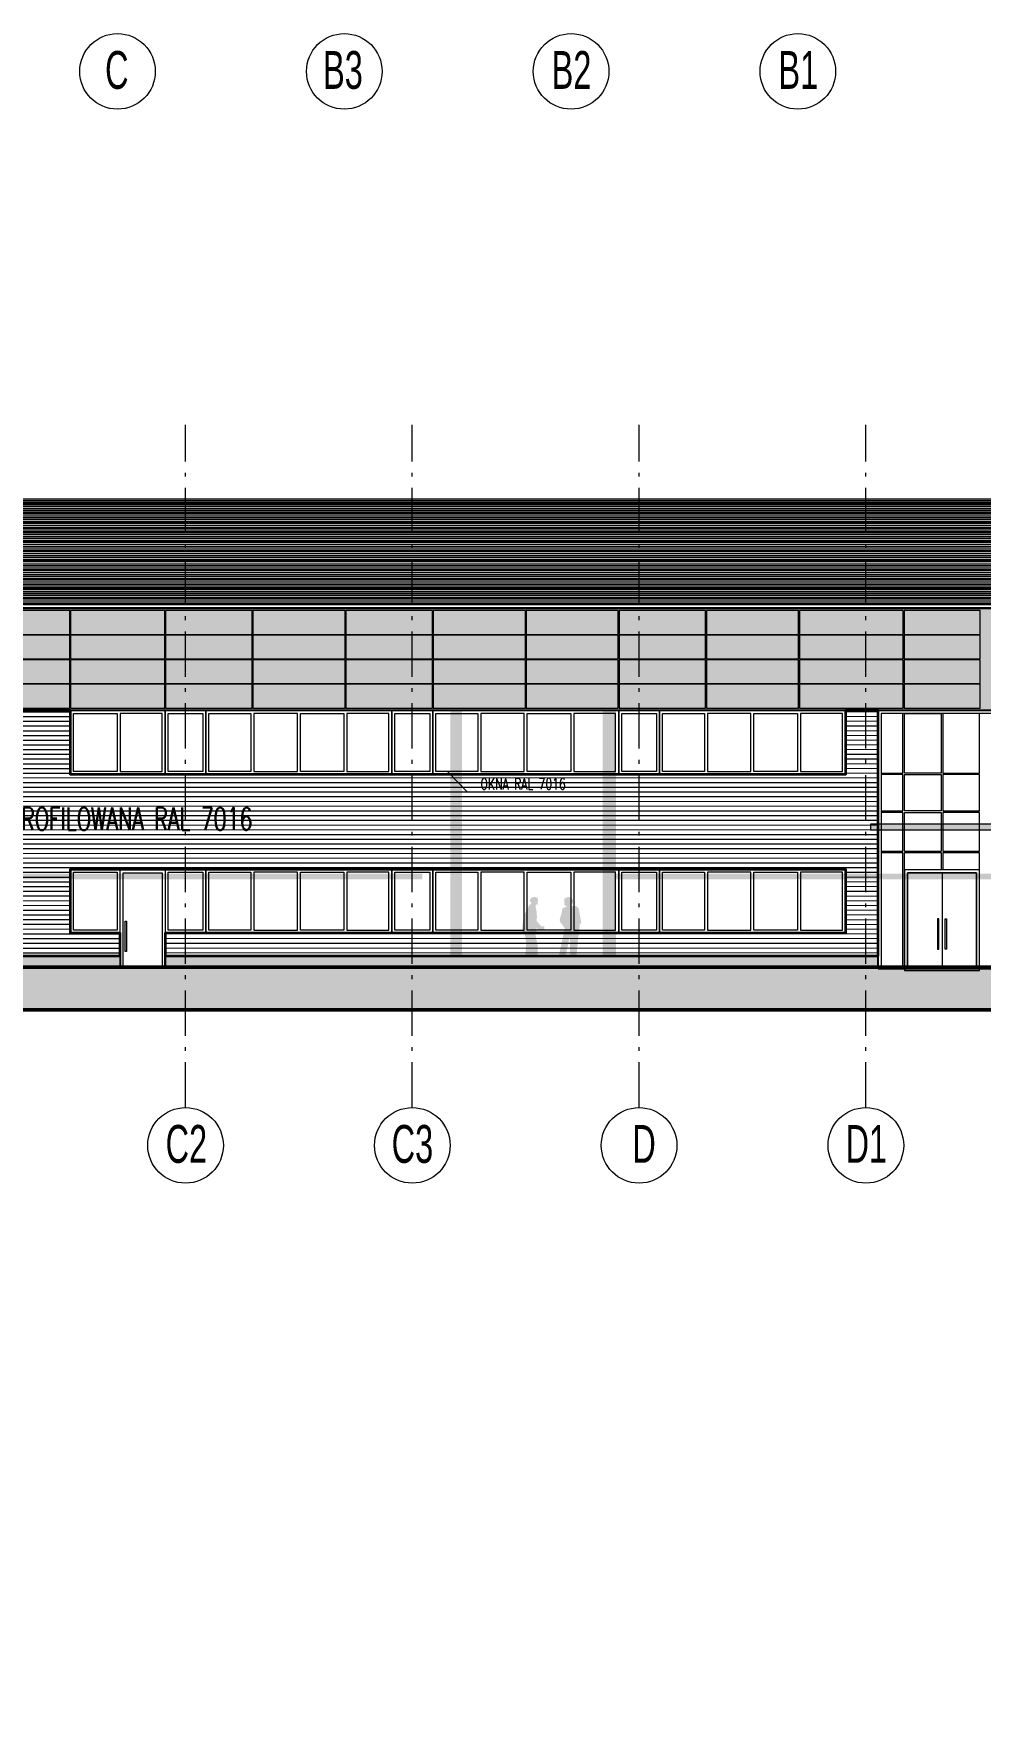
# Model space of a CAD drawing. Extents: x 6529560 to 6558080, y 5579316 to 5588131.
# Drawn here: x 6543986.77 to 6544011.82, y 5579500.99 to 5579545.44 of the extents above; entities that cross this region are included whole.
import ezdxf

# ---------------------------------------------------------------- set-up
doc = ezdxf.new("R2010")
doc.units = 0
doc.header["$MEASUREMENT"] = 0
doc.linetypes.add('ACAD_ISO10W100', pattern=[18, 12, -3, 0, -3])
doc.linetypes.add('GR_SOLID', pattern=[0])
doc.layers.get('0').update_dxf_attribs({"color": 2, "linetype": 'CONTINUOUS', "lineweight": 5})
doc.layers.add('ARCH_BLACHA_7016', color=251, linetype='CONTINUOUS', lineweight=0, true_color=0x545454)
for name, color, linetype, lineweight in [('arch_drzwi i okna', 4, 'CONTINUOUS', 15), ('arch_linie widokowe', 4, 'CONTINUOUS', 13), ('arch_osie', 181, 'CONTINUOUS', 5), ('arch_powierzchnia', 6, 'CONTINUOUS', 35), ('arch_sciany murowane wewnetrzne', 20, 'CONTINUOUS', 25), ('arch_sciany_ocieplenie', 253, 'CONTINUOUS', 15), ('GESCHOSS_N8', 4, 'GR_SOLID', 18), ('GRAU_N0', 9, 'GR_SOLID', 13), ('RASTER_1_N9', 7, 'GR_SOLID', 18), ('STRICHART_0_N4', 4, 'GR_SOLID', 50), ('TEXT_N2', 7, 'GR_SOLID', 25)]:
    doc.layers.add(name, color=color, linetype=linetype, lineweight=lineweight)
doc.layers.add('arch_osie opisy', color=1, linetype='CONTINUOUS')
doc.styles.add('GR_STANDARD', font='simplex.shx')
doc.styles.get("Standard").update_dxf_attribs({"font": 'arial.ttf', "width": 0.75})
pattern_1 = [(0, (-20.08269, 0), (0, 0.125), [])]

# ---------------------------------------------------------------- blocks, each defined once
blk = doc.blocks.new('1')
at = {"layer": 'arch_linie widokowe', "color": 7, "linetype": 'Continuous'}
for p, q in [((359864, -185503), (469264, -185503)), ((438044, -188203), (359864, -188203))]:
    blk.add_line(p, q, dxfattribs=at)
for points in [[(417504, -185563), (415784, -185563), (415784, -186193), (417504, -186193)], [(420015, -185563), (417524, -185563), (417524, -186193), (420015, -186193)], [(422325, -185563), (420035, -185563), (420035, -186193), (422325, -186193)], [(424785, -185563), (422345, -185563), (422345, -186193), (424785, -186193)], [(427095, -185563), (424805, -185563), (424805, -186193), (427095, -186193)], [(429555, -185563), (427115, -185563), (427115, -186193), (429555, -186193)], [(432014, -185563), (429575, -185563), (429575, -186193), (432014, -186193)], [(434324, -185563), (432034, -185563), (432034, -186193), (434324, -186193)], [(436784, -185563), (434345, -185563), (434345, -186193), (436784, -186193)], [(439554, -185563), (436804, -185563), (436804, -186193), (439554, -186193)], [(441584, -185563), (439574, -185563), (439574, -186193), (441584, -186193)], [(417504, -186213), (415784, -186213), (415784, -186843), (417504, -186843)], [(420015, -186213), (417524, -186213), (417524, -186843), (420015, -186843)], [(422325, -186213), (420035, -186213), (420035, -186843), (422325, -186843)], [(424785, -186213), (422345, -186213), (422345, -186843), (424785, -186843)], [(427095, -186213), (424805, -186213), (424805, -186843), (427095, -186843)], [(429555, -186213), (427115, -186213), (427115, -186843), (429555, -186843)], [(432014, -186213), (429575, -186213), (429575, -186843), (432014, -186843)], [(434324, -186213), (432034, -186213), (432034, -186843), (434324, -186843)], [(436784, -186213), (434345, -186213), (434345, -186843), (436784, -186843)], [(439554, -186213), (436804, -186213), (436804, -186843), (439554, -186843)], [(441584, -186213), (439574, -186213), (439574, -186843), (441584, -186843)], [(417504, -186863), (415784, -186863), (415784, -187493), (417504, -187493)], [(420015, -186863), (417524, -186863), (417524, -187493), (420015, -187493)], [(422325, -186863), (420035, -186863), (420035, -187493), (422325, -187493)], [(424785, -186863), (422345, -186863), (422345, -187493), (424785, -187493)], [(427095, -186863), (424805, -186863), (424805, -187493), (427095, -187493)], [(429555, -186863), (427115, -186863), (427115, -187493), (429555, -187493)], [(432014, -186863), (429575, -186863), (429575, -187493), (432014, -187493)], [(434324, -186863), (432034, -186863), (432034, -187493), (434324, -187493)], [(436784, -186863), (434345, -186863), (434345, -187493), (436784, -187493)], [(439554, -186863), (436804, -186863), (436804, -187493), (439554, -187493)], [(441584, -186863), (439574, -186863), (439574, -187493), (441584, -187493)], [(417504, -187513), (415784, -187513), (415784, -188143), (417504, -188143)], [(420015, -187513), (417524, -187513), (417524, -188143), (420015, -188143)], [(422325, -187513), (420035, -187513), (420035, -188143), (422325, -188143)], [(424785, -187513), (422345, -187513), (422345, -188143), (424785, -188143)], [(427095, -187513), (424805, -187513), (424805, -188143), (427095, -188143)], [(429555, -187513), (427115, -187513), (427115, -188143), (429555, -188143)], [(432014, -187513), (429575, -187513), (429575, -188143), (432014, -188143)], [(434324, -187513), (432034, -187513), (432034, -188143), (434324, -188143)], [(436784, -187513), (434345, -187513), (434345, -188143), (436784, -188143)], [(439554, -187513), (436804, -187513), (436804, -188143), (439554, -188143)], [(441584, -187513), (439574, -187513), (439574, -188143), (441584, -188143)]]:
    blk.add_lwpolyline(points, close=True, dxfattribs=at)

msp = doc.modelspace()

# ---------------------------------------------------------------- hatches: boundary and pattern name
at = {"layer": 'ARCH_BLACHA_7016'}
h = msp.add_hatch(dxfattribs=at)
h.set_pattern_fill('LINE', color=256)
h.set_pattern_definition(pattern_1)
h.paths.add_polyline_path([(6543930.3262, 5579533.0354), (6544039.2462, 5579533.0354), (6544039.2462, 5579530.2355), (6543930.3262, 5579530.2355)])
h = msp.add_hatch(dxfattribs=at)
h.set_pattern_fill('LINE', color=256)
h.set_pattern_definition(pattern_1)
h.paths.add_polyline_path([(6543930.3262, 5579527.0355), (6543930.3262, 5579525.8355), (6543961.3263, 5579525.8355), (6543961.3263, 5579527.5368), (6543954.2462, 5579527.5354), (6543954.2462, 5579527.0355)])
h.paths.add_polyline_path([(6543964.9763, 5579527.5355), (6543961.3263, 5579527.5355), (6543961.3263, 5579523.3355), (6543984.2462, 5579523.3355), (6543984.2462, 5579521.6355), (6543964.9763, 5579521.6355), (6543964.9763, 5579523.3355), (6543963.3163, 5579523.3355), (6543963.3163, 5579521.0354), (6543989.0562, 5579521.0354), (6543989.0562, 5579521.6355), (6543987.7462, 5579521.6355), (6543987.7462, 5579523.3355), (6544008.2462, 5579523.3355), (6544008.2462, 5579521.6355), (6543990.2462, 5579521.6355), (6543990.2462, 5579521.0354), (6544009.1103, 5579521.0354), (6544009.1103, 5579527.5366), (6544008.2462, 5579527.5355), (6544008.2462, 5579525.8355), (6543987.7462, 5579525.8355), (6543987.7462, 5579527.5355), (6543984.2462, 5579527.5355), (6543984.2462, 5579527.0355), (6543964.9763, 5579527.0355)])
at = {"layer": 'arch_drzwi i okna', "true_color": 0x8f1a95}
h = msp.add_hatch(color=214, dxfattribs=at)
h.dxf.hatch_style = 1
h.paths.add_polyline_path([(6544008.9103, 5579524.5254), (6544008.9103, 5579524.3754), (6544012.4962, 5579524.3754), (6544012.4962, 5579520.7354), (6544012.6462, 5579520.7354), (6544012.6462, 5579524.5254)])
at = {"layer": 'arch_sciany_ocieplenie'}
h = msp.add_hatch(color=256, dxfattribs=at)
h.dxf.hatch_style = 1
h.paths.add_polyline_path([(6543930.3262, 5579533.1354), (6544039.2462, 5579533.1354), (6544039.2462, 5579533.0354), (6543930.3262, 5579533.0354)])
at = {"layer": 'GESCHOSS_N8', "true_color": 0xc4c4c4}
h = msp.add_hatch(color=9, dxfattribs=at)
h.dxf.hatch_style = 1
h.paths.add_polyline_path([(6544038.2462, 5579520.8355), (6544039.4862, 5579520.8355), (6544039.4862, 5579530.2355), (6543930.0862, 5579530.2355), (6543930.0862, 5579527.5355), (6544008.2462, 5579527.5317), (6544008.2462, 5579527.5367), (6544009.1103, 5579527.5367), (6544009.1103, 5579527.5311), (6544012.4962, 5579527.5305), (6544012.4962, 5579527.5353), (6544013.3562, 5579527.5353), (6544013.3562, 5579527.5294), (6544038.2462, 5579527.5355)])
at = {"layer": 'GESCHOSS_N8'}
h = msp.add_hatch(color=253, dxfattribs=at)
h.dxf.hatch_style = 1
h.paths.add_polyline_path([(6543963.3712, 5579521.0354), (6543989.0562, 5579521.0354), (6543989.0562, 5579520.7354), (6543963.3712, 5579520.7354)])
h.paths.add_polyline_path([(6543990.2462, 5579520.736), (6544009.1103, 5579520.7354), (6544009.1103, 5579521.0354), (6543990.2462, 5579521.036)])
h.paths.add_polyline_path([(6544012.4962, 5579521.0354), (6544038.2462, 5579521.0354), (6544038.2462, 5579520.7354), (6544012.4962, 5579520.7354)])
at = {"layer": 'GRAU_N0', "lineweight": 15, "transparency": 33554567}
h = msp.add_hatch(dxfattribs=at)
h.set_pattern_fill('ANSI31', color=256, scale=0.4, angle=135, style=0)
h.set_pattern_definition([(180, (92.953915, 198.38545), (0, -0.05), [])])
h.paths.add_polyline_path([(6543919.135, 5579533.091), (6544028.055, 5579533.091), (6544028.055, 5579530.291), (6543919.135, 5579530.291)])
at = {"layer": 'GRAU_N0', "ltscale": 0.001}
for points in [[(6544001.825, 5579530.191), (6544002.1728, 5579529.6822), (6544002.1728, 5579520.791), (6544001.825, 5579520.791)], [(6544001.4309, 5579529.691), (6543997.795, 5579529.691), (6543997.795, 5579520.791), (6543998.1019, 5579520.791), (6543998.102, 5579529.3909), (6544001.4309, 5579529.3909)], [(6543976.5953, 5579526.571), (6543976.5953, 5579528.251), (6543997.055, 5579528.251), (6543997.055, 5579528.101), (6543976.7453, 5579528.101), (6543976.7453, 5579526.571)], [(6544001.825, 5579528.251), (6544001.825, 5579528.101), (6544027.975, 5579528.101), (6544027.975, 5579528.251)], [(6543976.595, 5579521.531), (6543976.595, 5579523.211), (6543997.055, 5579523.211), (6543997.055, 5579523.061), (6543976.745, 5579523.061), (6543976.745, 5579521.531)], [(6544001.825, 5579523.211), (6544001.825, 5579523.061), (6544027.975, 5579523.061), (6544027.975, 5579523.211)]]:
    msp.add_hatch(color=168, dxfattribs=at).paths.add_polyline_path(points)
h = msp.add_hatch(color=18, dxfattribs=at)
edge = h.paths.add_edge_path()
edge.add_line((6544000.0343, 5579521.6505), (6544000.0751, 5579521.6505))
edge.add_line((6544000.0751, 5579521.6505), (6544000.0649, 5579521.7677))
edge.add_line((6544000.0649, 5579521.7677), (6544000.172, 5579521.7321))
edge.add_line((6544000.172, 5579521.7321), (6544000.2791, 5579521.7372))
edge.add_line((6544000.2791, 5579521.7372), (6544000.2791, 5579521.8187))
edge.add_line((6544000.2791, 5579521.8187), (6544000.1975, 5579521.8187))
edge.add_line((6544000.1975, 5579521.8187), (6544000.0751, 5579521.9615))
edge.add_arc((6543999.0595, 5579522.0762), 1.022, 353.55575, 363.30726)
edge.add_arc((6543999.0595, 5579522.0762), 1.022, 3.30726, 15.47829)
edge.add_line((6544000.0445, 5579522.3489), (6544000.0598, 5579522.3999))
edge.add_line((6544000.0598, 5579522.3999), (6544000.1006, 5579522.3948))
edge.add_line((6544000.1006, 5579522.3948), (6544000.1108, 5579522.5528))
edge.add_arc((6544000.0142, 5579522.4753), 0.1238, 38.78352, 138.12224)
edge.add_arc((6543999.9767, 5579522.5055), 0.0758, 136.18927, 238.68345)
edge.add_line((6543999.9373, 5579522.4407), (6543999.9169, 5579522.3948))
edge.add_line((6543999.9169, 5579522.3948), (6543999.8914, 5579522.3999))
edge.add_line((6543999.8914, 5579522.3999), (6543999.7333, 5579522.0991))
edge.add_line((6543999.7333, 5579522.0991), (6543999.6823, 5579521.676))
edge.add_line((6543999.6823, 5579521.676), (6543999.7588, 5579521.6454))
edge.add_line((6543999.7588, 5579521.6454), (6543999.7996, 5579521.3854))
edge.add_line((6543999.7996, 5579521.3854), (6543999.7588, 5579520.8297))
edge.add_line((6543999.7588, 5579520.8297), (6543999.9781, 5579520.8093))
edge.add_line((6543999.9781, 5579520.8093), (6543999.9934, 5579520.8399))
edge.add_line((6543999.9934, 5579520.8399), (6543999.9986, 5579520.8093))
edge.add_line((6543999.9986, 5579520.8093), (6544000.2026, 5579520.7991))
edge.add_line((6544000.2026, 5579520.7991), (6544000.2077, 5579520.8348))
edge.add_line((6544000.2077, 5579520.8348), (6544000.1006, 5579520.9011))
edge.add_line((6544000.1006, 5579520.9011), (6544000.1057, 5579521.2936))
edge.add_line((6544000.1057, 5579521.2936), (6544000.0343, 5579521.6505))
h = msp.add_hatch(color=18, dxfattribs=at)
edge = h.paths.add_edge_path()
edge.add_line((6544001.2156, 5579521.8693), (6544001.2541, 5579521.9125))
edge.add_line((6544001.2541, 5579521.9125), (6544001.1985, 5579522.249))
edge.add_arc((6544001.087, 5579522.2457), 0.1116, 1.68898, 110.87212)
edge.add_line((6544001.0473, 5579522.3499), (6544000.9992, 5579522.3548))
edge.add_line((6544000.9992, 5579522.3548), (6544000.9896, 5579522.4028))
edge.add_arc((6544000.9518, 5579522.4827), 0.0884, 295.312, 413.90649)
edge.add_arc((6544000.8896, 5579522.4404), 0.1612, 44.89281, 81.81339)
edge.add_line((6544000.9126, 5579522.5999), (6544000.8068, 5579522.5518))
edge.add_line((6544000.8068, 5579522.5518), (6544000.8098, 5579522.3795))
edge.add_line((6544000.8098, 5579522.3795), (6544000.8693, 5579522.3548))
edge.add_line((6544000.8693, 5579522.3548), (6544000.8693, 5579522.3427))
edge.add_line((6544000.8693, 5579522.3427), (6544000.7923, 5579522.3115))
edge.add_arc((6544000.8163, 5579522.2442), 0.0715, 109.62845, 199.64927)
edge.add_line((6544000.7491, 5579522.2202), (6544000.6913, 5579522.0231))
edge.add_arc((6544000.816, 5579521.9894), 0.1291, 164.89015, 228.13964)
edge.add_line((6544000.7298, 5579521.8933), (6544000.8178, 5579521.7675))
edge.add_line((6544000.8178, 5579521.7675), (6544000.6432, 5579520.9464))
edge.add_line((6544000.6432, 5579520.9464), (6544000.6577, 5579520.9464))
edge.add_arc((6544000.5738, 5579520.9526), 0.0841, 276.01974, 355.75683, ccw=False)
edge.add_arc((6544000.5932, 5579520.8137), 0.0563, 100.79108, 172.12493)
edge.add_line((6544000.5374, 5579520.8214), (6544000.7491, 5579520.8214))
edge.add_line((6544000.7491, 5579520.8214), (6544000.7875, 5579520.9271))
edge.add_line((6544000.7875, 5579520.9271), (6544000.8116, 5579520.9271))
edge.add_line((6544000.8116, 5579520.9271), (6544000.9607, 5579521.5616))
edge.add_line((6544000.9607, 5579521.5616), (6544000.9607, 5579520.9175))
edge.add_line((6544000.9607, 5579520.9175), (6544000.9751, 5579520.9175))
edge.add_line((6544000.9751, 5579520.9175), (6544000.9751, 5579520.8214))
edge.add_arc((6544001.0617, 5579520.9851), 0.1852, 242.12059, 297.87941)
edge.add_line((6544001.1483, 5579520.8214), (6544001.1146, 5579520.9127))
edge.add_line((6544001.1146, 5579520.9127), (6544001.2156, 5579521.8693))
at = {"layer": 'STRICHART_0_N4'}
msp.add_hatch(color=256, dxfattribs=at).paths.add_polyline_path([(6543924.8403, 5579520.7354), (6543963.3967, 5579520.7354), (6544003.5967, 5579520.7354), (6544046.0989, 5579520.7354), (6544046.0989, 5579519.6129), (6543924.8403, 5579519.6129)])

# ---------------------------------------------------------------- linework, layer by layer
at = {"layer": 'arch_drzwi i okna', "color": 7}
for points in [[(6543990.2462, 5579527.5355), (6543987.7462, 5579527.5355), (6543987.7462, 5579525.8355), (6543990.2462, 5579525.8355)], [(6543988.9762, 5579525.9155), (6543987.8262, 5579525.9155), (6543987.8262, 5579527.4555), (6543988.9762, 5579527.4555)], [(6543990.1662, 5579527.4555), (6543989.0562, 5579527.4555), (6543989.0562, 5579525.9155), (6543990.1662, 5579525.9155)], [(6543991.3262, 5579527.5355), (6543990.2462, 5579527.5355), (6543990.2462, 5579525.8355), (6543991.3262, 5579525.8355)], [(6543991.2462, 5579525.9156), (6543990.3262, 5579525.9156), (6543990.3262, 5579527.4555), (6543991.2462, 5579527.4555)], [(6543996.2462, 5579527.5355), (6543991.3262, 5579527.5355), (6543991.3262, 5579525.8355), (6543996.2462, 5579525.8355)], [(6543992.5162, 5579525.9155), (6543991.4062, 5579525.9155), (6543991.4062, 5579527.4555), (6543992.5162, 5579527.4555)], [(6543993.7462, 5579527.4555), (6543992.5962, 5579527.4555), (6543992.5962, 5579525.9155), (6543993.7462, 5579525.9155)], [(6543994.9762, 5579525.9155), (6543993.8262, 5579525.9155), (6543993.8262, 5579527.4555), (6543994.9762, 5579527.4555)], [(6543996.1662, 5579527.4555), (6543995.0562, 5579527.4555), (6543995.0562, 5579525.9155), (6543996.1662, 5579525.9155)], [(6543997.3262, 5579527.5355), (6543996.2462, 5579527.5355), (6543996.2462, 5579525.8355), (6543997.3262, 5579525.8355)], [(6543997.2462, 5579525.9156), (6543996.3262, 5579525.9156), (6543996.3262, 5579527.4555), (6543997.2462, 5579527.4555)], [(6544002.2462, 5579527.5355), (6543997.3262, 5579527.5355), (6543997.3262, 5579525.8355), (6544002.2462, 5579525.8355)], [(6543998.5162, 5579525.9155), (6543997.4062, 5579525.9155), (6543997.4062, 5579527.4555), (6543998.5162, 5579527.4555)], [(6543999.7462, 5579527.4555), (6543998.5962, 5579527.4555), (6543998.5962, 5579525.9155), (6543999.7462, 5579525.9155)], [(6544000.9762, 5579525.9155), (6543999.8262, 5579525.9155), (6543999.8262, 5579527.4555), (6544000.9762, 5579527.4555)], [(6544002.1662, 5579527.4555), (6544001.0562, 5579527.4555), (6544001.0562, 5579525.9155), (6544002.1662, 5579525.9155)], [(6544003.3262, 5579527.5355), (6544002.2462, 5579527.5355), (6544002.2462, 5579525.8355), (6544003.3262, 5579525.8355)], [(6544003.2462, 5579525.9156), (6544002.3262, 5579525.9156), (6544002.3262, 5579527.4555), (6544003.2462, 5579527.4555)], [(6544008.2462, 5579527.5355), (6544003.3262, 5579527.5355), (6544003.3262, 5579525.8355), (6544008.2462, 5579525.8355)], [(6544004.5162, 5579525.9155), (6544003.4062, 5579525.9155), (6544003.4062, 5579527.4555), (6544004.5162, 5579527.4555)], [(6544005.7462, 5579527.4555), (6544004.5962, 5579527.4555), (6544004.5962, 5579525.9155), (6544005.7462, 5579525.9155)], [(6544006.9762, 5579525.9155), (6544005.8262, 5579525.9155), (6544005.8262, 5579527.4555), (6544006.9762, 5579527.4555)], [(6544008.1662, 5579527.4555), (6544007.0562, 5579527.4555), (6544007.0562, 5579525.9155), (6544008.1662, 5579525.9155)], [(6544009.1103, 5579520.6954), (6544012.4962, 5579520.6954), (6544012.4962, 5579527.5355), (6544009.1103, 5579527.5355)], [(6544009.1903, 5579525.8738), (6544009.7663, 5579525.8738), (6544009.7662, 5579527.4555), (6544009.1903, 5579527.4555)], [(6544009.8062, 5579527.4555), (6544010.7812, 5579527.4555), (6544010.7813, 5579525.8738), (6544009.8063, 5579525.8738)], [(6544010.8213, 5579525.8738), (6544011.7963, 5579525.8738), (6544011.7962, 5579527.4555), (6544010.8212, 5579527.4555)], [(6544009.1903, 5579524.8754), (6544009.7662, 5579524.8754), (6544009.7663, 5579525.8338), (6544009.1903, 5579525.8338)], [(6544009.8063, 5579525.8338), (6544010.7813, 5579525.8338), (6544010.7812, 5579524.8754), (6544009.8062, 5579524.8754)], [(6544010.8212, 5579524.8754), (6544011.7962, 5579524.8754), (6544011.7963, 5579525.8338), (6544010.8213, 5579525.8338)], [(6543987.7462, 5579521.6355), (6543989.0562, 5579521.6355), (6543989.0562, 5579523.3355), (6543987.7462, 5579523.3355)], [(6543988.9762, 5579521.7155), (6543987.8262, 5579521.7155), (6543987.8262, 5579523.2555), (6543988.9762, 5579523.2555)], [(6543989.0562, 5579523.3355), (6543990.2462, 5579523.3355), (6543990.2462, 5579520.7354), (6543989.0562, 5579520.7354)], [(6543989.1362, 5579523.2355), (6543990.1662, 5579523.2355), (6543990.1662, 5579520.7354), (6543989.1362, 5579520.7354)], [(6543991.3262, 5579523.3355), (6543990.2462, 5579523.3355), (6543990.2462, 5579521.6355), (6543991.3262, 5579521.6355)], [(6543991.2462, 5579521.7156), (6543990.3262, 5579521.7156), (6543990.3262, 5579523.2555), (6543991.2462, 5579523.2555)], [(6543996.2462, 5579523.3355), (6543991.3262, 5579523.3355), (6543991.3262, 5579521.6355), (6543996.2462, 5579521.6355)], [(6543992.5162, 5579521.7155), (6543991.4062, 5579521.7155), (6543991.4062, 5579523.2555), (6543992.5162, 5579523.2555)], [(6543993.7462, 5579523.2555), (6543992.5962, 5579523.2555), (6543992.5962, 5579521.7155), (6543993.7462, 5579521.7155)], [(6543994.9762, 5579521.7155), (6543993.8262, 5579521.7155), (6543993.8262, 5579523.2555), (6543994.9762, 5579523.2555)], [(6543996.1662, 5579523.2555), (6543995.0562, 5579523.2555), (6543995.0562, 5579521.7155), (6543996.1662, 5579521.7155)], [(6543997.3262, 5579523.3355), (6543996.2462, 5579523.3355), (6543996.2462, 5579521.6355), (6543997.3262, 5579521.6355)], [(6543997.2462, 5579521.7156), (6543996.3262, 5579521.7156), (6543996.3262, 5579523.2555), (6543997.2462, 5579523.2555)], [(6544002.2462, 5579523.3355), (6543997.3262, 5579523.3355), (6543997.3262, 5579521.6355), (6544002.2462, 5579521.6355)], [(6543998.5162, 5579521.7155), (6543997.4062, 5579521.7155), (6543997.4062, 5579523.2555), (6543998.5162, 5579523.2555)], [(6543999.7462, 5579523.2555), (6543998.5962, 5579523.2555), (6543998.5962, 5579521.7155), (6543999.7462, 5579521.7155)], [(6544000.9762, 5579521.7155), (6543999.8262, 5579521.7155), (6543999.8262, 5579523.2555), (6544000.9762, 5579523.2555)], [(6544002.1662, 5579523.2555), (6544001.0562, 5579523.2555), (6544001.0562, 5579521.7155), (6544002.1662, 5579521.7155)], [(6544003.3262, 5579523.3355), (6544002.2462, 5579523.3355), (6544002.2462, 5579521.6355), (6544003.3262, 5579521.6355)], [(6544003.2462, 5579521.7156), (6544002.3262, 5579521.7156), (6544002.3262, 5579523.2555), (6544003.2462, 5579523.2555)], [(6544008.2462, 5579523.3355), (6544003.3262, 5579523.3355), (6544003.3262, 5579521.6355), (6544008.2462, 5579521.6355)], [(6544004.5162, 5579521.7155), (6544003.4062, 5579521.7155), (6544003.4062, 5579523.2555), (6544004.5162, 5579523.2555)], [(6544005.7462, 5579523.2555), (6544004.5962, 5579523.2555), (6544004.5962, 5579521.7155), (6544005.7462, 5579521.7155)], [(6544006.9762, 5579521.7155), (6544005.8262, 5579521.7155), (6544005.8262, 5579523.2555), (6544006.9762, 5579523.2555)], [(6544008.1662, 5579523.2555), (6544007.0562, 5579523.2555), (6544007.0562, 5579521.7155), (6544008.1662, 5579521.7155)], [(6544009.8062, 5579520.6554), (6544011.7962, 5579520.6554), (6544011.7962, 5579523.3155), (6544009.8062, 5579523.3155)], [(6544011.7162, 5579520.7354), (6544009.8862, 5579520.7354), (6544009.8862, 5579523.2355), (6544011.7162, 5579523.2355)], [(6544009.8862, 5579520.7354), (6544011.7162, 5579520.7354), (6544011.7162, 5579523.2355), (6544009.8862, 5579523.2355)]]:
    msp.add_lwpolyline(points, close=True, dxfattribs=at)
for points in [[(6544011.7962, 5579520.7354), (6544012.4162, 5579520.7354), (6544012.4162, 5579527.4555), (6544009.1903, 5579527.4555), (6544009.1903, 5579520.7354), (6544009.8062, 5579520.7354)], [(6544011.8362, 5579520.7754), (6544012.4162, 5579520.7754), (6544012.4162, 5579527.4555), (6544009.1903, 5579527.4555), (6544009.1903, 5579520.7754), (6544009.7662, 5579520.7754)], [(6544009.7662, 5579523.8104), (6544009.7662, 5579524.8354), (6544009.1903, 5579524.8354), (6544009.1903, 5579523.3755)], [(6544009.8062, 5579523.8104), (6544009.8062, 5579524.8354), (6544010.7812, 5579524.8354), (6544010.7812, 5579523.8104)], [(6544011.7962, 5579523.8104), (6544011.7962, 5579524.8354), (6544010.8212, 5579524.8354), (6544010.8212, 5579523.8104)], [(6544009.1903, 5579523.8104), (6544009.7662, 5579523.8104)], [(6544009.1903, 5579523.7704), (6544009.7662, 5579523.7704)], [(6544009.7662, 5579520.7754), (6544009.7662, 5579523.7704)], [(6544009.8062, 5579523.8104), (6544010.7812, 5579523.8104)], [(6544009.8062, 5579520.7754), (6544009.8062, 5579523.7704)], [(6544009.8062, 5579523.7704), (6544010.7812, 5579523.7704)], [(6544010.7812, 5579523.7704), (6544010.7812, 5579523.3155)], [(6544010.8212, 5579523.8104), (6544011.7962, 5579523.8104)], [(6544010.8212, 5579523.7704), (6544010.8212, 5579523.3155)], [(6544010.8212, 5579523.7704), (6544011.7962, 5579523.7704)], [(6544011.7962, 5579520.7754), (6544011.7962, 5579523.7704)], [(6544010.8012, 5579523.2355), (6544010.8012, 5579520.7354)], [(6543989.1907, 5579521.1536), (6543989.1907, 5579521.9536), (6543989.2207, 5579521.9536), (6543989.2207, 5579521.1522), (6543989.1907, 5579521.1522)], [(6544010.7141, 5579521.2196), (6544010.7141, 5579522.0196), (6544010.6841, 5579522.0196), (6544010.6841, 5579521.2182), (6544010.7141, 5579521.2182)], [(6544010.8884, 5579521.2196), (6544010.8884, 5579522.0196), (6544010.9184, 5579522.0196), (6544010.9184, 5579521.2182), (6544010.8884, 5579521.2182)], [(6544011.7962, 5579520.7354), (6544009.8062, 5579520.7354)], [(6544009.8862, 5579520.7754), (6544011.7162, 5579520.7754)]]:
    msp.add_lwpolyline(points, dxfattribs=at)
at = {"layer": 'arch_drzwi i okna', "color": 7, "elevation": 0}
msp.add_lwpolyline([(6544008.9103, 5579524.5254), (6544008.9103, 5579524.3754), (6544012.4962, 5579524.3754), (6544012.4962, 5579520.7354), (6544012.6462, 5579520.7354), (6544012.6462, 5579524.5254)], close=True, dxfattribs=at)
at = {"layer": 'arch_linie widokowe', "color": 7}
msp.add_lwpolyline([(6543930.3262, 5579533.1354), (6544039.2462, 5579533.1354), (6544039.2462, 5579533.0354), (6543930.3262, 5579533.0354)], close=True, dxfattribs=at)
msp.add_lwpolyline([(6544039.2462, 5579530.5354), (6544039.2462, 5579533.0354), (6543930.3262, 5579533.0354), (6543930.3262, 5579530.5354)], dxfattribs=at)
at = {"layer": 'arch_linie widokowe'}
msp.add_lwpolyline([(6543930.0862, 5579530.2355), (6543930.0862, 5579527.5355), (6544008.2462, 5579527.5357), (6544008.2464, 5579527.5353), (6544009.1105, 5579527.5353), (6544009.1103, 5579527.5355), (6544012.4962, 5579527.5366), (6544012.4962, 5579527.5368), (6544013.3562, 5579527.5368), (6544013.3562, 5579527.5368), (6544038.2462, 5579527.5355), (6544038.2462, 5579520.7354), (6544039.4862, 5579520.7354), (6544039.4862, 5579530.2355)], close=True, dxfattribs=at)
at = {"layer": 'arch_linie widokowe', "color": 7, "lineweight": 30}
msp.add_lwpolyline([(6544009.1103, 5579521.0355), (6544009.1103, 5579527.5366), (6544012.4962, 5579527.5355), (6544012.496, 5579521.0354)], dxfattribs=at)
at = {"layer": 'arch_osie', "linetype": 'ACAD_ISO10W100', "ltscale": 0.1, "extrusion": (-4.94832e-09, -8.0265e-10, 1), "elevation": 0}
for points in [[(6543990.7862, 5579517.0244), (6543990.7862, 5579535.0874)], [(6543996.7862, 5579517.0244), (6543996.7862, 5579535.0874)], [(6544002.7862, 5579517.0244), (6544002.7862, 5579535.0874)], [(6544008.7862, 5579517.0244), (6544008.7862, 5579535.0874)]]:
    msp.add_lwpolyline(points, dxfattribs=at)
at = {"layer": 'arch_osie'}
for centre in [(6543988.9863, 5579544.4444, 0), (6543994.9863, 5579544.4444, 0), (6544000.9863, 5579544.4444, 0), (6544006.9863, 5579544.4444, 0), (6543990.7862, 5579516.0244, 0), (6543996.7862, 5579516.0244, 0), (6544002.7862, 5579516.0244, 0), (6544008.7862, 5579516.0244, 0)]:
    msp.add_circle(centre, 1, dxfattribs=at)
at = {"layer": 'arch_powierzchnia'}
msp.add_lwpolyline([(6543963.3163, 5579521.0354), (6543989.0562, 5579521.0354), (6543989.0562, 5579521.6355), (6543987.7462, 5579521.6355), (6543987.7462, 5579523.3355), (6544008.2462, 5579523.3355), (6544008.2462, 5579521.6355), (6543990.2462, 5579521.6355), (6543990.2462, 5579521.0354), (6544009.1103, 5579521.0354), (6544009.1103, 5579527.5366), (6544008.2462, 5579527.5355), (6544008.2462, 5579527.5355), (6544008.2462, 5579525.8355), (6543987.7462, 5579525.8355), (6543987.7462, 5579527.5355), (6543984.2462, 5579527.5355)], dxfattribs=at)
at = {"layer": 'arch_sciany murowane wewnetrzne'}
for points in [[(6543930.3262, 5579533.0354), (6544039.2462, 5579533.0354), (6544039.2462, 5579530.2355), (6543930.3262, 5579530.2355)], [(6543987.7462, 5579525.8355), (6544008.2462, 5579525.8355), (6544008.2462, 5579527.5355), (6543987.7462, 5579527.5355)], [(6543987.7462, 5579521.6355), (6543989.0562, 5579521.6355), (6543989.0562, 5579520.7354), (6543990.2462, 5579520.7354), (6543990.2462, 5579521.6355), (6544008.2462, 5579521.6355), (6544008.2462, 5579523.3355), (6543987.7462, 5579523.3355)], [(6543963.3712, 5579521.0354), (6543989.0562, 5579521.0354), (6543989.0562, 5579520.7354), (6543963.3712, 5579520.7354)], [(6543990.2462, 5579520.736), (6544009.1103, 5579520.7354), (6544009.1103, 5579521.0354), (6543990.2462, 5579521.036)]]:
    msp.add_lwpolyline(points, close=True, dxfattribs=at)
at = {"layer": 'RASTER_1_N9', "extrusion": (0, 0, -1)}
msp.add_lwpolyline([(-6544001.1385, 5579525.3741), (-6543998.2485, 5579525.3741), (-6543997.727, 5579525.9077)], dxfattribs=at)
at = {"layer": 'STRICHART_0_N4'}
msp.add_lwpolyline([(6543924.8403, 5579520.7354), (6543963.3967, 5579520.7354), (6543963.3967, 5579520.7354), (6544003.5967, 5579520.7354), (6544003.5967, 5579520.7354), (6544046.0989, 5579520.7354), (6544046.0989, 5579519.6129), (6543924.8403, 5579519.6129)], close=True, dxfattribs=at)

# ---------------------------------------------------------------- block references
at = {"xscale": 0.001, "yscale": 0.001, "zscale": 0.001}
msp.add_blockref('1', (6543570.2218, 5579715.7382), dxfattribs=at)

# ---------------------------------------------------------------- texts
at = {"layer": 'arch_osie opisy', "char_height": 1, "width": 1.5}
for s, insert, attachment_point in [('{\\fArial Narrow|b0|i0|c238|p34;C}', (6543989.2776, 5579544.9824, 0), 3), ('{\\fArial Narrow|b0|i0|c238|p34;B3}', (6543995.4764, 5579544.9824, 0), 3), ('{\\fArial Narrow|b0|i0|c238|p34;B2}', (6544001.5233, 5579544.9824, 0), 3), ('{\\fArial Narrow|b0|i0|c238|p34;B1}', (6544007.5231, 5579544.9824, 0), 3), ('{\\fArial Narrow|b0|i0|c238|p34;C2}', (6543990.2587, 5579516.5624, 0), 1), ('{\\fArial Narrow|b0|i0|c238|p34;C3}', (6543996.24, 5579516.5624, 0), 1), ('{\\fArial Narrow|b0|i0|c238|p34;D}', (6544002.6074, 5579516.5624, 0), 1), ('{\\fArial Narrow|b0|i0|c238|p34;D1}', (6544008.2495, 5579516.5624, 0), 1)]:
    msp.add_mtext(s, dxfattribs=dict(at, insert=insert, attachment_point=attachment_point))
at = {"layer": 'TEXT_N2', "style": 'GR_STANDARD'}
for s, height, width, p in [('OKNA RAL 7016', 0.3, 0.700298, (6543998.5861, 5579525.4412, -6.6197)), ('PŁYTA WARSTWOWA MIKROPROFILOWANA RAL 7016', 0.6, 0.664478, (6543978.9741, 5579524.3617))]:
    msp.add_text(s, height=height, dxfattribs=dict(at, width=width)).set_placement(p)

doc.saveas('drawing.dxf')
